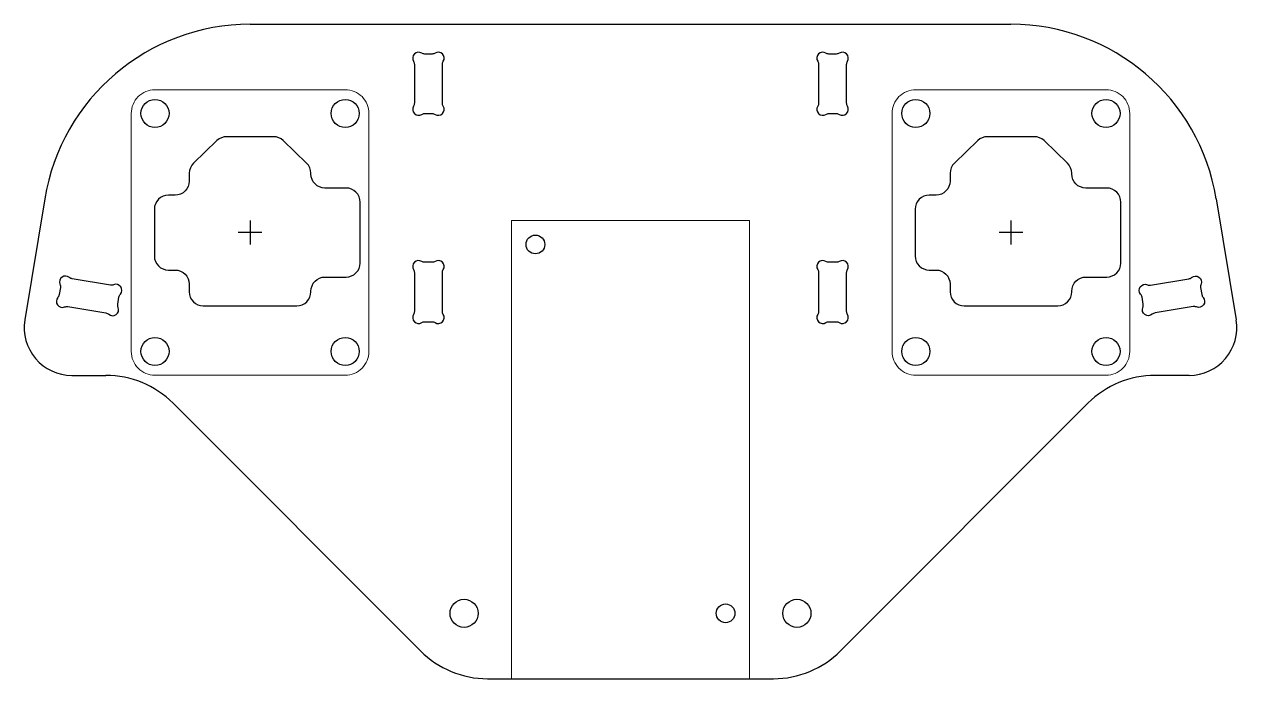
# Model space of a CAD drawing. Header units: millimetres. Extents: x 6 to 136, y 10 to 80.
import ezdxf

# ---------------------------------------------------------------- set-up
doc = ezdxf.new("R2010")
doc.units = ezdxf.units.MM
doc.header["$LTSCALE"] = 2
doc.layers.add('Line Med-Thin', color=6, linetype='Continuous', lineweight=13)

msp = doc.modelspace()

# ---------------------------------------------------------------- linework, layer by layer
for p, q in [((30.48, 80.01), (111.76, 80.01)), ((8.55, 61.39), (6.42, 48.45)), ((133.69, 61.39), (135.82, 48.45)), ((30.48, 59.05), (30.48, 56.51)), ((111.76, 59.05), (111.76, 56.51)), ((31.75, 57.78), (29.21, 57.78)), ((113.03, 57.78), (110.49, 57.78)), ((11.43, 42.54), (15.06, 42.54)), ((130.81, 42.54), (127.18, 42.54)), ((22.25, 39.57), (48.68, 13.14)), ((119.99, 39.57), (93.56, 13.14)), ((55.86, 10.16), (86.38, 10.16))]:
    msp.add_line(p, q)
for points in [[(51.03, 75.72, -0.137871), (51.12, 76.06, 0.786918), (50.25, 76.93, -0.137871), (49.92, 76.83), (49.14, 76.83, -0.137871), (48.81, 76.93, 0.786918), (47.94, 76.06, -0.137871), (48.03, 75.72), (48.03, 71.6, -0.137871), (47.94, 71.26, 0.786918), (48.81, 70.39, -0.137871), (49.14, 70.48), (49.92, 70.48, -0.137871), (50.25, 70.39, 0.786918), (51.12, 71.26, -0.137871), (51.03, 71.6)], [(94.21, 75.72, -0.137871), (94.3, 76.06, 0.786918), (93.43, 76.93, -0.137871), (93.1, 76.83), (92.32, 76.83, -0.137871), (91.99, 76.93, 0.786918), (91.12, 76.06, -0.137871), (91.21, 75.72), (91.21, 71.6, -0.137871), (91.12, 71.26, 0.786918), (91.99, 70.39, -0.137871), (92.32, 70.48), (93.1, 70.48, -0.137871), (93.43, 70.39, 0.786918), (94.3, 71.26, -0.137871), (94.21, 71.6)], [(42.23, 61.03, 0.414214), (40.73, 62.53), (38.48, 62.53, -0.414214), (36.98, 64.03), (36.98, 64.11, 0.20395), (36.52, 65.19), (34.02, 67.6, 0.193884), (32.98, 68.01), (27.98, 68.01, 0.193884), (26.94, 67.6), (24.44, 65.19, 0.20395), (23.98, 64.11), (23.98, 63.28, -0.414214), (22.48, 61.78), (21.75, 61.78, 0.414214), (20.25, 60.28), (20.25, 55.28, 0.414214), (21.75, 53.78), (22.48, 53.78, -0.414214), (23.98, 52.28), (23.98, 51.46, 0.414214), (25.48, 49.96), (35.48, 49.96, 0.414214), (36.98, 51.46), (36.98, 51.53, -0.414214), (38.48, 53.03), (40.73, 53.03, 0.414214), (42.23, 54.53)], [(123.51, 61.03, 0.414214), (122.01, 62.53), (119.76, 62.53, -0.414214), (118.26, 64.03), (118.26, 64.11, 0.20395), (117.8, 65.19), (115.3, 67.6, 0.193884), (114.26, 68.01), (109.26, 68.01, 0.193884), (108.22, 67.6), (105.72, 65.19, 0.20395), (105.26, 64.11), (105.26, 63.28, -0.414214), (103.76, 61.78), (103.03, 61.78, 0.414214), (101.53, 60.28), (101.53, 55.28, 0.414214), (103.03, 53.78), (103.76, 53.78, -0.414214), (105.26, 52.28), (105.26, 51.46, 0.414214), (106.76, 49.96), (116.76, 49.96, 0.414214), (118.26, 51.46), (118.26, 51.53, -0.414214), (119.76, 53.03), (122.01, 53.03, 0.414214), (123.51, 54.53)], [(51.03, 53.5, -0.137871), (51.12, 53.83, 0.786918), (50.25, 54.7, -0.137871), (49.92, 54.61), (49.14, 54.61, -0.137871), (48.81, 54.7, 0.786918), (47.94, 53.83, -0.137871), (48.03, 53.5), (48.03, 49.37, -0.137871), (47.94, 49.04, 0.786918), (48.81, 48.17, -0.137871), (49.14, 48.26), (49.92, 48.26, -0.137871), (50.25, 48.17, 0.786918), (51.12, 49.04, -0.137871), (51.03, 49.37)], [(94.21, 53.5, -0.137871), (94.3, 53.83, 0.786918), (93.43, 54.7, -0.137871), (93.1, 54.61), (92.32, 54.61, -0.137871), (91.99, 54.7, 0.786918), (91.12, 53.83, -0.137871), (91.21, 53.5), (91.21, 49.37, -0.137871), (91.12, 49.04, 0.786918), (91.99, 48.17, -0.137871), (92.32, 48.26), (93.1, 48.26, -0.137871), (93.43, 48.17, 0.786918), (94.3, 49.04, -0.137871), (94.21, 49.37)], [(11.48, 52.84, -0.137871), (11.17, 52.99, 0.786918), (10.17, 52.27, -0.137871), (10.21, 51.92), (10.08, 51.16, -0.137871), (9.94, 50.84, 0.786918), (10.66, 49.84, -0.137871), (11, 49.88), (15.07, 49.21, -0.137871), (15.38, 49.06, 0.786918), (16.39, 49.78, -0.137871), (16.35, 50.13), (16.47, 50.89, -0.137871), (16.62, 51.21, 0.786918), (15.9, 52.21, -0.137871), (15.56, 52.17)], [(130.76, 52.84, 0.137871), (131.07, 52.99, -0.786918), (132.07, 52.27, 0.137871), (132.03, 51.92), (132.16, 51.16, 0.137871), (132.3, 50.84, -0.786918), (131.58, 49.84, 0.137871), (131.24, 49.88), (127.17, 49.21, 0.137871), (126.86, 49.06, -0.786918), (125.85, 49.78, 0.137871), (125.89, 50.13), (125.77, 50.89, 0.137871), (125.62, 51.21, -0.786918), (126.34, 52.21, 0.137871), (126.68, 52.17)]]:
    msp.add_lwpolyline(points, format="xyb", close=True)
for centre, radius in [((20.32, 70.49), 1.5), ((40.64, 70.49), 1.5), ((101.6, 70.49), 1.5), ((121.92, 70.49), 1.5), ((60.96, 56.51), 1), ((20.32, 45.09), 1.5), ((40.64, 45.09), 1.5), ((101.6, 45.09), 1.5), ((121.92, 45.09), 1.5), ((53.34, 17.14), 1.5), ((81.28, 17.14), 1), ((88.9, 17.14), 1.5)]:
    msp.add_circle(centre, radius)
for centre, radius, start, end in [((30.48, 57.78), 22.23, 90, 170.664), ((111.76, 57.78), 22.23, 9.336, 90), ((11.43, 47.62), 5.08, 170.664, 270), ((130.81, 47.62), 5.08, 270, 9.336), ((15.06, 32.38), 10.16, 45, 90), ((127.18, 32.38), 10.16, 90, 135), ((55.86, 20.32), 10.16, 225, 270), ((86.38, 20.32), 10.16, 270, 315)]:
    msp.add_arc(centre, radius, start, end)
at = {"layer": 'Line Med-Thin'}
for p, q in [((83.82, 59.05), (58.42, 59.05)), ((58.42, 59.05), (58.42, 10.16)), ((83.82, 10.16), (83.82, 59.05))]:
    msp.add_line(p, q, dxfattribs=at)
for points in [[(43.18, 70.49, 0.414214), (40.64, 73.03), (20.32, 73.03, 0.414214), (17.78, 70.49), (17.78, 45.09, 0.414214), (20.32, 42.55), (40.64, 42.55, 0.414214), (43.18, 45.09)], [(124.46, 70.49, 0.414214), (121.92, 73.03), (101.6, 73.03, 0.414214), (99.06, 70.49), (99.06, 45.09, 0.414214), (101.6, 42.55), (121.92, 42.55, 0.414214), (124.46, 45.09)]]:
    msp.add_lwpolyline(points, format="xyb", close=True, dxfattribs=at)

doc.saveas('drawing.dxf')
